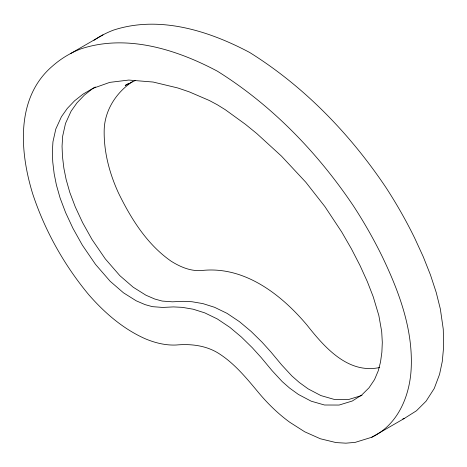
<?xml version="1.0" encoding="UTF-8"?>
<svg xmlns="http://www.w3.org/2000/svg" width="467" height="467" viewBox="0 0 467 467"><rect width="100%" height="100%" fill="white"/><g stroke="black" fill="none" stroke-linecap="round" stroke-linejoin="round"><path stroke-width="0.7" d="M132.424 81.672C116.324 92.343 104.76 110.218 104.188 129.797C103.686 151.658 109.43 173.31 118.519 193.069C131.157 218.953 147.158 244.556 171.208 261.246C180.192 266.867 190.39 271.274 201.213 270.574C243.937 265.519 281.052 294.228 307.017 325.114C324.524 347.29 348.038 374.312 379.706 367.506M371.785 437.235C398.941 424.287 410.697 393.856 411.299 365.322C412.343 327.151 398.532 290.597 382.298 256.692A276.347 159.551 60 0 0 353.507 206.035C317.712 152.732 271.957 105.268 217.324 71.153C176.374 49.374 126.89 33.822 81.147 48.79A276.347 159.551 60 0 0 52.357 66.203C15.411 97.801 19.783 151.985 32.76 194.027C44.925 230.716 64.096 265.005 88.771 294.735C104.462 312.721 122.932 328.768 144.869 338.598A127.514 73.617 60 0 0 176.421 344.996C190.378 343.73 205.001 345.358 217.278 352.544L217.371 352.597C233.757 362.561 246.109 377.657 258.228 392.227A127.514 73.617 60 0 0 289.779 422.267L304.735 431.806L320.356 438.764L336.024 442.576L345.878 443.171L355.194 442.372L371.785 437.235L404.136 418.56L416.459 410.779L426.062 401.2L434.24 388.468L439.558 374.33L442.284 361.446L443.65 346.642L443.259 329.159L440.346 308.991L436.219 292.453L430.481 274.958L423.248 256.733L414.649 238.018A276.347 159.551 60 0 0 385.853 187.355C350.063 134.052 304.303 86.588 249.676 52.479C208.72 30.699 159.241 15.148 113.493 30.116A276.347 159.551 60 0 0 93.978 40.29M95.361 86.985L83.225 94.001L74.621 100.767L67.295 108.426L61.416 116.75L55.806 129.032L52.952 141.787L52.345 151.851L52.771 162.154L54.16 173.747L56.408 185.025L60.115 198.055L65.619 212.613L72.951 228.334L82.355 245.157L95.537 264.421L110.159 281.268L123.475 292.809L136.241 300.824L145.074 304.624L152.429 306.661L162.662 307.426L173.467 306.912L182.311 307.35L193.21 309.218L204.809 312.884L217.324 318.949L229.84 327.338L241.439 337.063L252.338 347.775L261.181 357.553L271.992 370.547L282.22 381.597L289.581 388.054L298.407 394.446L311.18 401.182L324.489 405.006L339.112 405.052L352.299 401.007L361.697 395.041L369.029 387.785L374.54 379.583L378.241 370.833L380.494 362.153L381.883 352.165L382.304 342.352L381.697 331.588L378.848 315.54L373.232 296.773L367.354 281.665L360.034 265.548L351.423 248.847L341.698 231.965L324.874 206.56L305.897 182.328L281.508 156.153L256.803 133.568L245.379 124.269L225.357 109.757L217.324 104.771L209.292 100.481L189.275 91.871L177.851 87.983L153.141 82.04L128.752 80.055L109.774 82.373L92.951 88.351L84.323 95.163L77.002 102.822L71.118 111.146L65.508 123.434L62.66 136.183L62.053 146.253L62.473 156.55L63.862 168.143L66.116 179.421L69.816 192.451L75.327 207.009L82.659 222.736L92.057 239.553L105.244 258.817L119.867 275.664L133.177 287.205L145.949 295.22L154.775 299.026L162.137 301.057L172.364 301.822L183.175 301.314L192.019 301.746L202.917 303.614L214.516 307.28L227.032 313.345L239.548 321.734L251.147 331.459L262.045 342.171L270.889 351.955L281.694 364.943L291.928 375.993L299.283 382.455L308.109 388.848L320.882 395.578L334.197 399.402L348.82 399.448L362.001 395.403M70.651 53.518L103.003 34.844M128.758 83.395L125.179 85.455L135.401 80.441M402.752 418.987L404.136 418.56"/></g></svg>
